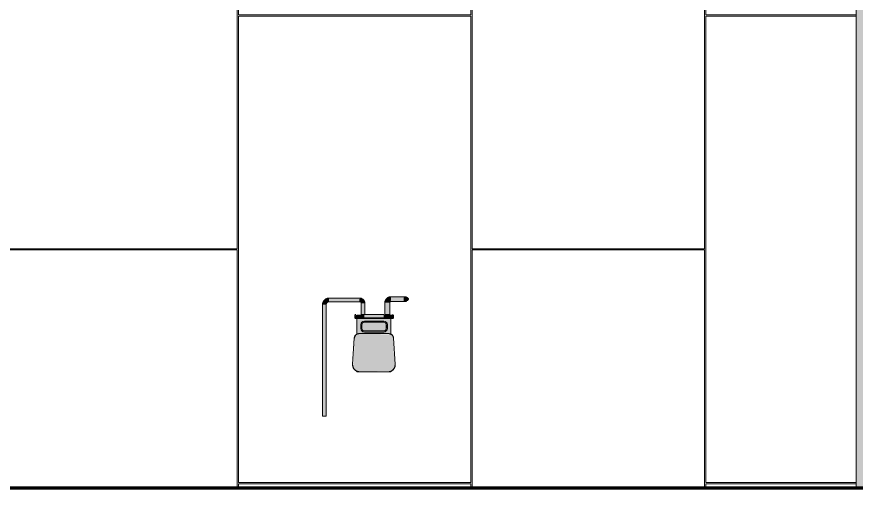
# Model space of a CAD drawing. Header units: inches. Extents: x 20426 to 36845, y -248 to 750.
# Drawn here: x 27096.6 to 27269.9, y 0 to 97.3 of the extents above; entities that cross this region are included whole.
import ezdxf

# ---------------------------------------------------------------- set-up
doc = ezdxf.new("R2010")
doc.units = ezdxf.units.IN
doc.header["$MEASUREMENT"] = 0
doc.linetypes.add('Grid Line 1_2_', pattern=[0.875, 0.5, -0.125, 0.125, -0.125])
doc.linetypes.add('Grid Line 1_2__2_', pattern=[0.875, 0.5, -0.125, 0.125, -0.125])
for name, color, linetype, lineweight in [('A-FLOR-LEVL', 51, 'Continuous', 9), ('A-GLAZ-CWMG', 51, 'Continuous', 9), ('A-WALL-PATT', 111, 'Continuous', 13), ('C-TOPO', 7, 'Continuous', 9), ('P-SANR-FIXT', 6, 'Continuous', 9)]:
    doc.layers.add(name, color=color, linetype=linetype, lineweight=lineweight)

# ---------------------------------------------------------------- blocks, each defined once
blk = doc.blocks.new('Locker Rooms and Restrooms_rvt-2-Elevation - South')
at = {"layer": 'A-FLOR-LEVL', "linetype": 'Grid Line 1_2__2_'}
blk.add_line((21811.46, 0), (26492.82, 0), dxfattribs=at)
blk = doc.blocks.new('Rectangular Mullion - Profile_Polycarbonate_Upper and left-V35-Elevation - South')
at = {"layer": 'A-GLAZ-CWMG'}
for points in [[(25336.74, 0), (25339.58, 0), (25339.58, 145.5), (25336.74, 145.5), (25336.74, 8.12)], [(25340.37, 0), (25340.37, 145.5), (25340.12, 145.5), (25340.12, 0)]]:
    blk.add_hatch(color=256, dxfattribs=at).paths.add_polyline_path(points, flags=0)
h = blk.add_hatch(color=256, dxfattribs=at)
h.paths.add_polyline_path([(25340.12, 0), (25340.12, 0.58), (25339.58, 0.58), (25339.58, 0)], flags=0)
h.paths.add_polyline_path([(25340.12, 0.95), (25340.12, 144.18), (25339.58, 144.18), (25339.58, 0.95)], flags=0)
for p, q in [((25336.74, 145.5), (25339.58, 145.5)), ((25336.74, 145.5), (25336.74, 0)), ((25339.58, 145.5), (25339.58, 0)), ((25340.12, 145.5), (25340.37, 145.5)), ((25340.12, 145.5), (25340.12, 0)), ((25340.37, 142.67), (25340.37, 1.46))]:
    blk.add_line(p, q, dxfattribs=at)
blk = doc.blocks.new('gas_meter-250_cfh_2214 - gas_meter-250_cfh_2214-V68-Elevation - South')
at = {"layer": 'P-SANR-FIXT'}
for points in [[(25227.16, 37.86), (25227.27, 37.86), (25227.28, 37.86), (25227.49, 38.31), (25227.82, 38.5), (25227.9, 38.53), (25227.9, 39.12), (25227.69, 39.17), (25227.22, 39.05), (25226.71, 38.54), (25226.59, 38.07), (25226.64, 37.86), (25227.09, 37.86)], [(25227.9, 38.48), (25234.15, 38.53), (25234.15, 39.23), (25227.9, 39.18), (25227.9, 38.49)], [(25235, 38.11), (25235.09, 38.11), (25235.24, 38.26), (25235.05, 38.74), (25234.72, 39.08), (25234.31, 39.19), (25234.15, 38.98), (25234.15, 38.53), (25234.15, 38.48), (25234.42, 38.37), (25234.54, 38.13), (25234.58, 38.11), (25234.9, 38.11)], [(25239.9, 35.86), (25240.4, 35.86), (25240.36, 38.25), (25239.4, 38.25), (25239.42, 35.86), (25239.77, 35.86)], [(25243.29, 38.5), (25243.24, 39.5), (25240.65, 39.48), (25240.65, 38.5), (25240.74, 38.5)], [(25226.9, 14.86), (25227.28, 14.86), (25227.23, 37.86), (25226.53, 37.86), (25226.58, 14.86), (25226.81, 14.86)], [(25234.9, 35.86), (25235.28, 35.86), (25235.23, 38.11), (25234.53, 38.11), (25234.58, 35.86), (25234.81, 35.86)], [(25233.25, 35.18), (25235.18, 35.18), (25235.18, 35.6), (25233.18, 35.6), (25233.18, 35.18)], [(25234.67, 35.6), (25235.18, 35.6), (25235.18, 35.8), (25233.36, 35.76), (25233.41, 35.7), (25233.25, 35.6), (25234.18, 35.6)], [(25234.11, 35), (25235.18, 35.03), (25235.18, 35.18), (25233.25, 35.18), (25233.38, 35.11), (25233.62, 35.11), (25233.67, 35.04), (25233.88, 35)], [(25239.18, 35.6), (25239.18, 35.83), (25235.18, 35.8), (25235.18, 35.6), (25236.42, 35.6)], [(25239.18, 35.18), (25239.18, 35.6), (25235.18, 35.6), (25235.18, 35.18), (25236.42, 35.18)], [(25236.42, 35), (25239.18, 35.03), (25239.18, 35.18), (25235.18, 35.18), (25235.18, 35)], [(25241.12, 35.6), (25240.94, 35.76), (25240.07, 35.83), (25239.18, 35.8), (25239.18, 35.6), (25240.92, 35.6)], [(25240.6, 35.18), (25241.18, 35.18), (25241.18, 35.6), (25239.18, 35.6), (25239.18, 35.18), (25240.39, 35.18)], [(25240.49, 35), (25240.74, 35.04), (25240.74, 35.08), (25240.92, 35.18), (25239.18, 35.18), (25239.18, 35.03), (25240.11, 35)], [(25234.65, 32.97), (25234.65, 33.72), (25234.42, 33.72), (25234.42, 32.97), (25234.52, 32.97)], [(25235.17, 32.45), (25239.17, 32.45), (25239.44, 32.53), (25239.67, 32.84), (25239.69, 32.97), (25239.67, 33.85), (25239.54, 34.09), (25239.17, 34.24), (25235.17, 34.24), (25234.91, 34.17), (25234.72, 33.98), (25234.65, 33.72), (25234.67, 32.84), (25234.8, 32.6), (25235.03, 32.47)], [(25235.17, 34.24), (25239.17, 34.24), (25239.17, 34.47), (25235.17, 34.47), (25235.17, 34.37)], [(25239.81, 32.97), (25239.92, 32.97), (25239.92, 33.72), (25239.69, 33.72), (25239.69, 32.97)], [(25234.24, 24.12), (25240.36, 24.16), (25240.74, 24.32), (25240.93, 24.44), (25241.15, 24.68), (25241.31, 24.96), (25241.4, 25.27), (25241.42, 25.59), (25241.04, 31.15), (25240.74, 31.56), (25240.42, 31.73), (25240.2, 31.76), (25234.08, 31.76), (25233.65, 31.65), (25233.47, 31.52), (25233.24, 31.15), (25233.2, 30.93), (25232.89, 25.21), (25232.97, 24.96), (25233.13, 24.68), (25233.35, 24.44), (25233.62, 24.27), (25233.92, 24.16)], [(25236.42, 31.76), (25240.2, 31.79), (25240.2, 31.88), (25234.08, 31.84), (25234.08, 31.76)], [(25236.42, 32.22), (25239.17, 32.22), (25239.17, 32.45), (25235.17, 32.45), (25235.17, 32.22)], [(25232.86, 25.59), (25233.17, 30.94), (25233.08, 30.94), (25232.78, 25.59), (25232.83, 25.59)], [(25241.42, 25.59), (25241.54, 25.6), (25241.17, 30.94), (25241.08, 30.93), (25241.29, 27.65)], [(25236.42, 24), (25240.04, 24.03), (25240.04, 24.12), (25234.24, 24.09), (25234.24, 24)]]:
    blk.add_hatch(color=256, dxfattribs=at).paths.add_polyline_path(points, flags=0)
h = blk.add_hatch(color=256, dxfattribs=at)
h.paths.add_polyline_path([(25240.48, 38.43), (25240.58, 38.52), (25240.5, 38.5), (25240.48, 38.44)], flags=0)
h.paths.add_polyline_path([(25240.36, 38.44), (25240.4, 38.25), (25240.48, 38.43), (25240.39, 38.43)], flags=0)
h.paths.add_polyline_path([(25239.65, 38.25), (25240.34, 38.25), (25240.36, 38.44), (25240.65, 38.69), (25240.65, 39.43), (25240.22, 39.38), (25240.14, 39.29), (25239.99, 39.29), (25239.91, 39.22), (25239.95, 39.15), (25239.55, 38.8), (25239.47, 38.49), (25239.47, 38.25), (25239.55, 38.25)], flags=0)
h = blk.add_hatch(color=256, dxfattribs=at)
h.paths.add_polyline_path([(25243.29, 38.5), (25243.86, 38.54), (25244.17, 38.64), (25244.37, 38.91), (25244.39, 39.13), (25244.12, 39.42), (25243.96, 39.42), (25243.91, 39.4), (25243.47, 39.44), (25243.29, 39.48), (25243.29, 38.52), (25243.32, 38.52)], flags=0)
h.paths.add_polyline_path([(25244.15, 38.57), (25244.29, 38.73), (25244.2, 38.63), (25244.16, 38.58)], flags=0)
h = blk.add_hatch(color=256, dxfattribs=at)
h.paths.add_polyline_path([(25240.49, 24), (25240.64, 24), (25240.59, 24.14), (25240.33, 24.09), (25240.04, 24.03), (25240.04, 24), (25240.43, 24)], flags=0)
h.paths.add_polyline_path([(25234.24, 24.09), (25234.24, 24.12), (25234.11, 24.11)], flags=0)
h.paths.add_polyline_path([(25234.11, 24), (25234.24, 24.03), (25234.24, 24.09), (25233.7, 24.14), (25233.64, 24.12), (25233.64, 24), (25234.08, 24)], flags=0)
h.paths.add_polyline_path([(25240.63, 31.65), (25240.54, 31.77), (25240.6, 31.73), (25240.62, 31.66)], flags=0)
h.paths.add_polyline_path([(25240.64, 31.61), (25240.64, 35), (25233.64, 35), (25233.7, 31.76), (25233.75, 31.71), (25233.75, 31.68), (25234.08, 31.82), (25234.08, 31.88), (25240.2, 31.84), (25240.25, 31.76), (25240.54, 31.67), (25240.63, 31.62)], flags=0)
h.paths.add_polyline_path([(25234.57, 32.72), (25234.57, 32.58), (25234.51, 32.6), (25234.45, 32.78), (25234.52, 32.74)], flags=0)
h.paths.add_polyline_path([(25234.67, 32.84), (25234.7, 32.64), (25234.65, 32.65), (25234.57, 32.72), (25234.65, 32.81)], flags=0)
h.paths.add_polyline_path([(25239.76, 33.97), (25239.76, 34.11), (25239.82, 34.1), (25239.85, 33.93), (25239.81, 33.95)], flags=0)
h.paths.add_polyline_path([(25239.41, 32.37), (25239.58, 32.43), (25239.54, 32.32), (25239.39, 32.32)], flags=0)
h.paths.add_polyline_path([(25239.43, 32.52), (25239.49, 32.45), (25239.39, 32.4), (25239.33, 32.48), (25239.41, 32.51)], flags=0)
h.paths.add_polyline_path([(25236.01, 32.22), (25235.17, 32.22), (25235.17, 32.45), (25234.92, 32.53), (25234.8, 32.61), (25234.63, 32.94), (25234.56, 32.85), (25234.52, 32.97), (25234.49, 32.85), (25234.42, 32.97), (25234.42, 33.72), (25234.66, 33.75), (25234.76, 34.02), (25235, 34.2), (25235.17, 34.24), (25235.05, 34.32), (25235.17, 34.37), (25235.05, 34.4), (25235.18, 34.47), (25239.17, 34.47), (25239.17, 34.24), (25239.3, 34.22), (25239.76, 33.97), (25239.67, 33.84), (25239.71, 33.75), (25239.77, 33.84), (25239.81, 33.72), (25239.86, 33.82), (25239.92, 33.72), (25239.92, 32.97), (25239.69, 32.97), (25239.62, 32.71), (25239.32, 32.49), (25239.17, 32.45), (25239.27, 32.36), (25239.17, 32.32), (25239.28, 32.29), (25239.17, 32.22), (25236.09, 32.22)], flags=0)
h.paths.add_polyline_path([(25234.79, 32.32), (25234.64, 32.45), (25234.67, 32.53), (25234.9, 32.33), (25234.8, 32.32)], flags=0)
h.paths.add_polyline_path([(25239.58, 32.43), (25239.81, 32.71), (25239.77, 32.53), (25239.67, 32.44)], flags=0)
h.paths.add_polyline_path([(25234.76, 34.26), (25234.79, 34.37), (25234.94, 34.37), (25234.91, 34.31), (25234.79, 34.27)], flags=0)
h.paths.add_polyline_path([(25234.53, 33.98), (25234.53, 34.11), (25234.71, 34.26), (25234.73, 34.23), (25234.56, 34.02)], flags=0)
h.paths.add_polyline_path([(25239.71, 34.13), (25239.46, 34.36), (25239.61, 34.32), (25239.7, 34.24)], flags=0)
h.paths.add_polyline_path([(25234.91, 34.17), (25234.85, 34.24), (25234.92, 34.32), (25235.01, 34.21), (25234.92, 34.18)], flags=0)
h = blk.add_hatch(color=256, dxfattribs=at)
h.paths.add_polyline_path([(25234.79, 32.32), (25234.9, 32.33), (25234.63, 32.53), (25234.65, 32.43)], flags=0)
h.paths.add_polyline_path([(25234.57, 32.72), (25234.69, 32.61), (25234.72, 32.71), (25234.67, 32.84)], flags=0)
h.paths.add_polyline_path([(25234.63, 32.56), (25234.57, 32.72), (25234.44, 32.78), (25234.52, 32.6)], flags=0)
h.paths.add_polyline_path([(25234.5, 32.84), (25234.52, 32.97), (25234.42, 32.97)], flags=0)
h.paths.add_polyline_path([(25234.56, 32.85), (25234.65, 32.97), (25234.52, 32.97)], flags=0)
h = blk.add_hatch(color=256, dxfattribs=at)
h.paths.add_polyline_path([(25234.53, 33.98), (25234.76, 34.26), (25234.63, 34.24), (25234.52, 34.1)], flags=0)
h.paths.add_polyline_path([(25234.91, 34.17), (25235.03, 34.22), (25234.92, 34.32), (25234.8, 34.19)], flags=0)
h.paths.add_polyline_path([(25235.17, 34.37), (25235.17, 34.47), (25235.03, 34.39)], flags=0)
h.paths.add_polyline_path([(25235.17, 34.24), (25235.17, 34.37), (25235.05, 34.32)], flags=0)
h.paths.add_polyline_path([(25234.76, 34.26), (25234.92, 34.32), (25234.97, 34.44), (25234.79, 34.37)], flags=0)
h = blk.add_hatch(color=256, dxfattribs=at)
h.paths.add_polyline_path([(25239.81, 33.72), (25239.92, 33.72), (25239.84, 33.85)], flags=0)
h.paths.add_polyline_path([(25239.69, 33.72), (25239.81, 33.72), (25239.77, 33.84)], flags=0)
h.paths.add_polyline_path([(25239.67, 33.85), (25239.76, 33.97), (25239.64, 34.08), (25239.62, 33.98)], flags=0)
h.paths.add_polyline_path([(25239.71, 34.13), (25239.67, 34.27), (25239.46, 34.36), (25239.48, 34.31), (25239.69, 34.14)], flags=0)
h.paths.add_polyline_path([(25239.89, 33.91), (25239.82, 34.1), (25239.71, 34.13), (25239.76, 33.97)], flags=0)
h = blk.add_hatch(color=256, dxfattribs=at)
h.paths.add_polyline_path([(25233.33, 31.35), (25233.2, 31.22), (25233.26, 31.33), (25233.31, 31.34)], flags=0)
h.paths.add_polyline_path([(25233.47, 31.52), (25233.34, 31.42), (25233.41, 31.5)], flags=0)
h.paths.add_polyline_path([(25233.2, 30.93), (25233.32, 31.28), (25233.52, 31.7), (25233.33, 31.53), (25233.18, 31.3), (25233.08, 30.96), (25233.14, 30.94), (25233.18, 30.94)], flags=0)
h = blk.add_hatch(color=256, dxfattribs=at)
h.paths.add_polyline_path([(25233.47, 31.52), (25233.87, 31.79), (25233.65, 31.73), (25233.52, 31.63)], flags=0)
h.paths.add_polyline_path([(25233.33, 31.35), (25233.47, 31.52), (25233.35, 31.47)], flags=0)
h.paths.add_polyline_path([(25233.18, 31.14), (25233.33, 31.35), (25233.22, 31.32)], flags=0)
h = blk.add_hatch(color=256, dxfattribs=at)
h.paths.add_polyline_path([(25239.17, 32.22), (25239.3, 32.3), (25239.17, 32.32)], flags=0)
h.paths.add_polyline_path([(25239.58, 32.43), (25239.71, 32.45), (25239.82, 32.6), (25239.81, 32.71), (25239.59, 32.45)], flags=0)
h.paths.add_polyline_path([(25239.41, 32.37), (25239.53, 32.5), (25239.43, 32.52), (25239.3, 32.47)], flags=0)
h.paths.add_polyline_path([(25239.36, 32.25), (25239.54, 32.32), (25239.58, 32.43), (25239.41, 32.37)], flags=0)
h.paths.add_polyline_path([(25239.17, 32.32), (25239.29, 32.37), (25239.17, 32.45)], flags=0)
h = blk.add_hatch(color=256, dxfattribs=at)
h.paths.add_polyline_path([(25240.81, 31.52), (25240.74, 31.64), (25240.63, 31.65), (25240.74, 31.57)], flags=0)
h.paths.add_polyline_path([(25241.1, 31.14), (25241.03, 31.35), (25240.92, 31.48), (25240.81, 31.52), (25240.95, 31.35)], flags=0)
h.paths.add_polyline_path([(25240.63, 31.65), (25240.59, 31.76), (25240.41, 31.79)], flags=0)
h = blk.add_hatch(color=256, dxfattribs=at)
h.paths.add_polyline_path([(25241.08, 30.93), (25241.2, 30.96), (25241.05, 31.4), (25240.95, 31.53), (25240.71, 31.73), (25240.64, 31.73), (25240.7, 31.65), (25240.78, 31.59), (25241.03, 31.17), (25241.04, 31.14), (25241.08, 30.94)], flags=0)
h.paths.add_polyline_path([(25241.1, 31.14), (25240.92, 31.48), (25241.08, 31.22), (25241.09, 31.18)], flags=0)
h = blk.add_hatch(color=256, dxfattribs=at)
h.paths.add_polyline_path([(25233.17, 24.5), (25233.41, 24.35), (25233.25, 24.5), (25233.16, 24.6), (25233.03, 24.74), (25233.05, 24.68), (25233.14, 24.55)], flags=0)
h.paths.add_polyline_path([(25233.64, 24.13), (25233.62, 24.17), (25233.32, 24.35), (25232.94, 24.77), (25232.81, 25.3), (25232.78, 25.59), (25232.74, 25.59), (25232.82, 25.05), (25232.97, 24.72), (25233.19, 24.44), (25233.43, 24.25), (25233.63, 24.14)], flags=0)
h = blk.add_hatch(color=256, dxfattribs=at)
h.paths.add_polyline_path([(25233.17, 24.5), (25232.99, 24.77), (25233.13, 24.68), (25232.97, 24.96), (25232.81, 25.3), (25232.93, 24.81), (25233.02, 24.68), (25233.13, 24.55)], flags=0)
h.paths.add_polyline_path([(25234.24, 24.09), (25233.62, 24.27), (25233.35, 24.44), (25233.35, 24.37), (25233.7, 24.14), (25233.95, 24.09)], flags=0)
h = blk.add_hatch(color=256, dxfattribs=at)
h.paths.add_polyline_path([(25241.11, 24.5), (25241.33, 24.76), (25241.47, 25.3), (25241.45, 25.59), (25241.31, 24.96), (25241.15, 24.68), (25241.23, 24.68), (25241.15, 24.56)], flags=0)
h.paths.add_polyline_path([(25240.04, 24.09), (25240.58, 24.14), (25240.93, 24.33), (25240.85, 24.31), (25240.93, 24.44), (25240.66, 24.27), (25240.36, 24.16)], flags=0)
h.paths.add_polyline_path([(25240.93, 24.44), (25241.08, 24.53), (25241.15, 24.68)], flags=0)
h = blk.add_hatch(color=256, dxfattribs=at)
h.paths.add_polyline_path([(25241.45, 25.59), (25241.42, 25.59), (25241.45, 25.59)], flags=0)
h.paths.add_polyline_path([(25240.64, 24.13), (25240.89, 24.27), (25241.15, 24.51), (25241.34, 24.77), (25241.47, 25.06), (25241.52, 25.25), (25241.48, 25.59), (25241.45, 25.59), (25241.42, 25.01), (25241.25, 24.66), (25240.85, 24.25), (25240.64, 24.14)], flags=0)
h.paths.add_polyline_path([(25240.85, 24.31), (25241.18, 24.61), (25241.25, 24.74), (25241.11, 24.59), (25241, 24.48), (25240.87, 24.34), (25240.86, 24.32)], flags=0)
for p, q in [((25234.15, 39.23), (25227.9, 39.23)), ((25227.9, 38.48), (25234.15, 38.48)), ((25239.4, 38.25), (25239.4, 35.86)), ((25240.4, 35.86), (25240.4, 38.25)), ((25243.29, 39.5), (25240.65, 39.5)), ((25240.65, 38.5), (25243.29, 38.5)), ((25226.53, 37.86), (25226.53, 14.86)), ((25227.28, 14.86), (25227.28, 37.86)), ((25234.53, 38.11), (25234.53, 35.86)), ((25235.28, 35.86), (25235.28, 38.11)), ((25233.18, 35.6), (25233.18, 35.18)), ((25233.18, 35.18), (25235.18, 35.18)), ((25233.34, 35), (25233.59, 35)), ((25235.18, 35), (25233.34, 35)), ((25233.64, 35), (25233.64, 31.72)), ((25233.64, 35), (25233.86, 35)), ((25235.28, 35.86), (25234.53, 35.86)), ((25234.7, 35), (25235.17, 35)), ((25239.18, 35.83), (25235.18, 35.83)), ((25235.18, 35.18), (25239.18, 35.18)), ((25239.18, 35), (25235.18, 35)), ((25239.18, 35.18), (25241.18, 35.18)), ((25241.03, 35), (25239.18, 35)), ((25239.2, 35), (25239.62, 35)), ((25240.4, 35.86), (25239.4, 35.86)), ((25240.64, 31.61), (25240.64, 35)), ((25240.78, 35), (25241.03, 35)), ((25241.18, 35.18), (25241.18, 35.6)), ((25234.42, 32.97), (25234.42, 33.72)), ((25234.65, 33.72), (25234.65, 32.97)), ((25235.17, 34.47), (25239.17, 34.47)), ((25239.17, 34.24), (25235.17, 34.24)), ((25239.69, 32.97), (25239.69, 33.72)), ((25239.92, 33.72), (25239.92, 32.97)), ((25240.2, 31.88), (25234.08, 31.88)), ((25235.17, 32.45), (25239.17, 32.45)), ((25239.17, 32.22), (25235.17, 32.22)), ((25233.08, 30.94), (25232.74, 25.6)), ((25241.54, 25.6), (25241.2, 30.94)), ((25233.64, 24.17), (25233.64, 24)), ((25234.22, 24), (25233.64, 24)), ((25234.24, 24), (25240.04, 24)), ((25240.64, 24), (25240.05, 24)), ((25240.64, 24), (25240.64, 24.17)), ((25227.28, 14.86), (25226.53, 14.86))]:
    blk.add_line(p, q, dxfattribs=at)
at = {"layer": 'P-SANR-FIXT', "flags": 128}
for points in [[(25227.9, 39.23), (25227.85, 39.23), (25227.79, 39.23), (25227.74, 39.22), (25227.69, 39.21), (25227.63, 39.2), (25227.58, 39.19), (25227.52, 39.18), (25227.47, 39.16), (25227.42, 39.14), (25227.37, 39.12), (25227.32, 39.1), (25227.27, 39.07), (25227.22, 39.05), (25227.17, 39.02), (25227.13, 38.99), (25227.08, 38.96), (25227.04, 38.92), (25227, 38.89), (25226.96, 38.85), (25226.92, 38.81), (25226.88, 38.77), (25226.84, 38.73), (25226.81, 38.69), (25226.78, 38.64), (25226.75, 38.6), (25226.72, 38.55), (25226.69, 38.5), (25226.67, 38.45), (25226.64, 38.4), (25226.62, 38.35), (25226.6, 38.3), (25226.59, 38.25), (25226.57, 38.2), (25226.56, 38.14), (25226.55, 38.09), (25226.54, 38.03), (25226.53, 37.98), (25226.53, 37.93), (25226.53, 37.87), (25226.53, 37.86)], [(25227.28, 37.86), (25227.28, 37.88), (25227.28, 37.91), (25227.28, 37.93), (25227.29, 37.95), (25227.29, 37.98), (25227.3, 38), (25227.3, 38.03), (25227.31, 38.05), (25227.32, 38.08), (25227.33, 38.1), (25227.34, 38.12), (25227.35, 38.14), (25227.36, 38.17), (25227.37, 38.19), (25227.39, 38.21), (25227.4, 38.23), (25227.42, 38.25), (25227.43, 38.27), (25227.45, 38.29), (25227.47, 38.3), (25227.49, 38.32), (25227.51, 38.34), (25227.53, 38.35), (25227.55, 38.37), (25227.57, 38.38), (25227.59, 38.39), (25227.61, 38.41), (25227.63, 38.42), (25227.65, 38.43), (25227.68, 38.44), (25227.7, 38.45), (25227.73, 38.45), (25227.75, 38.46), (25227.77, 38.47), (25227.8, 38.47), (25227.82, 38.47), (25227.85, 38.48), (25227.87, 38.48), (25227.9, 38.48), (25227.9, 38.48)], [(25235.28, 38.11), (25235.28, 38.15), (25235.28, 38.2), (25235.27, 38.24), (25235.26, 38.28), (25235.26, 38.33), (25235.25, 38.37), (25235.24, 38.42), (25235.22, 38.46), (25235.21, 38.5), (25235.19, 38.54), (25235.17, 38.58), (25235.15, 38.62), (25235.13, 38.66), (25235.11, 38.7), (25235.08, 38.74), (25235.06, 38.78), (25235.03, 38.81), (25235, 38.85), (25234.97, 38.88), (25234.94, 38.91), (25234.91, 38.94), (25234.87, 38.97), (25234.84, 39), (25234.8, 39.03), (25234.76, 39.05), (25234.72, 39.08), (25234.68, 39.1), (25234.64, 39.12), (25234.6, 39.14), (25234.56, 39.15), (25234.52, 39.17), (25234.48, 39.18), (25234.43, 39.2), (25234.39, 39.21), (25234.35, 39.21), (25234.3, 39.22), (25234.26, 39.23), (25234.21, 39.23), (25234.17, 39.23), (25234.15, 39.23)], [(25234.15, 38.48), (25234.17, 38.48), (25234.18, 38.48), (25234.2, 38.48), (25234.21, 38.48), (25234.23, 38.47), (25234.24, 38.47), (25234.26, 38.47), (25234.27, 38.46), (25234.29, 38.46), (25234.3, 38.45), (25234.31, 38.44), (25234.33, 38.44), (25234.34, 38.43), (25234.35, 38.42), (25234.37, 38.41), (25234.38, 38.41), (25234.39, 38.4), (25234.4, 38.39), (25234.41, 38.38), (25234.42, 38.37), (25234.43, 38.36), (25234.44, 38.34), (25234.45, 38.33), (25234.46, 38.32), (25234.47, 38.31), (25234.48, 38.3), (25234.49, 38.28), (25234.49, 38.27), (25234.5, 38.26), (25234.5, 38.24), (25234.51, 38.23), (25234.51, 38.21), (25234.52, 38.2), (25234.52, 38.18), (25234.52, 38.17), (25234.53, 38.15), (25234.53, 38.14), (25234.53, 38.12), (25234.53, 38.11), (25234.53, 38.11)], [(25240.65, 39.5), (25240.6, 39.5), (25240.55, 39.5), (25240.5, 39.49), (25240.46, 39.48), (25240.41, 39.48), (25240.36, 39.46), (25240.31, 39.45), (25240.26, 39.44), (25240.21, 39.42), (25240.17, 39.4), (25240.12, 39.38), (25240.08, 39.36), (25240.03, 39.33), (25239.99, 39.31), (25239.95, 39.28), (25239.91, 39.25), (25239.87, 39.22), (25239.83, 39.19), (25239.79, 39.16), (25239.76, 39.12), (25239.72, 39.08), (25239.69, 39.05), (25239.66, 39.01), (25239.63, 38.97), (25239.6, 38.93), (25239.58, 38.88), (25239.55, 38.84), (25239.53, 38.79), (25239.51, 38.75), (25239.49, 38.7), (25239.47, 38.66), (25239.46, 38.61), (25239.44, 38.56), (25239.43, 38.51), (25239.42, 38.46), (25239.41, 38.41), (25239.41, 38.36), (25239.41, 38.31), (25239.4, 38.26), (25239.4, 38.25)], [(25240.4, 38.25), (25240.4, 38.26), (25240.41, 38.27), (25240.41, 38.28), (25240.41, 38.29), (25240.41, 38.3), (25240.41, 38.31), (25240.41, 38.32), (25240.42, 38.33), (25240.42, 38.34), (25240.42, 38.35), (25240.43, 38.36), (25240.43, 38.37), (25240.44, 38.37), (25240.44, 38.38), (25240.45, 38.39), (25240.45, 38.4), (25240.46, 38.41), (25240.47, 38.41), (25240.47, 38.42), (25240.48, 38.43), (25240.49, 38.44), (25240.49, 38.44), (25240.5, 38.45), (25240.51, 38.45), (25240.52, 38.46), (25240.53, 38.47), (25240.54, 38.47), (25240.55, 38.48), (25240.55, 38.48), (25240.56, 38.48), (25240.57, 38.49), (25240.58, 38.49), (25240.59, 38.49), (25240.6, 38.49), (25240.61, 38.5), (25240.62, 38.5), (25240.63, 38.5), (25240.64, 38.5), (25240.65, 38.5), (25240.65, 38.5)], [(25243.9, 39.5), (25243.9, 39.5), (25243.9, 39.5), (25243.9, 39.5), (25243.9, 39.5), (25243.89, 39.5), (25243.89, 39.5), (25243.88, 39.5), (25243.87, 39.5), (25243.87, 39.5), (25243.86, 39.5), (25243.85, 39.5), (25243.84, 39.5), (25243.82, 39.5), (25243.81, 39.5), (25243.8, 39.5), (25243.78, 39.5), (25243.77, 39.5), (25243.75, 39.5), (25243.74, 39.5), (25243.72, 39.5), (25243.7, 39.5), (25243.68, 39.5), (25243.66, 39.5), (25243.64, 39.5), (25243.62, 39.5), (25243.6, 39.5), (25243.58, 39.5), (25243.56, 39.5), (25243.54, 39.5), (25243.51, 39.5), (25243.49, 39.5), (25243.47, 39.5), (25243.44, 39.5), (25243.42, 39.5), (25243.4, 39.5), (25243.37, 39.5), (25243.35, 39.5), (25243.32, 39.5), (25243.3, 39.5), (25243.29, 39.5)], [(25243.29, 38.5), (25243.32, 38.5), (25243.34, 38.5), (25243.37, 38.5), (25243.39, 38.5), (25243.41, 38.5), (25243.44, 38.5), (25243.46, 38.5), (25243.49, 38.5), (25243.51, 38.5), (25243.53, 38.5), (25243.55, 38.5), (25243.58, 38.5), (25243.6, 38.5), (25243.62, 38.5), (25243.64, 38.5), (25243.66, 38.5), (25243.68, 38.5), (25243.7, 38.5), (25243.71, 38.5), (25243.73, 38.5), (25243.75, 38.5), (25243.76, 38.5), (25243.78, 38.5), (25243.79, 38.5), (25243.81, 38.5), (25243.82, 38.5), (25243.83, 38.5), (25243.84, 38.5), (25243.85, 38.5), (25243.86, 38.5), (25243.87, 38.5), (25243.88, 38.5), (25243.89, 38.5), (25243.89, 38.5), (25243.9, 38.5), (25243.9, 38.5), (25243.9, 38.5), (25243.9, 38.5), (25243.9, 38.5)], [(25233.18, 35.6), (25233.19, 35.61), (25233.19, 35.62), (25233.19, 35.63), (25233.19, 35.64), (25233.19, 35.64), (25233.19, 35.65), (25233.19, 35.66), (25233.2, 35.67), (25233.2, 35.68), (25233.2, 35.69), (25233.21, 35.7), (25233.21, 35.71), (25233.22, 35.71), (25233.22, 35.72), (25233.23, 35.73), (25233.23, 35.74), (25233.24, 35.74), (25233.24, 35.75), (25233.25, 35.76), (25233.26, 35.77), (25233.26, 35.77), (25233.27, 35.78), (25233.28, 35.78), (25233.28, 35.79), (25233.29, 35.79), (25233.3, 35.8), (25233.31, 35.8), (25233.32, 35.81), (25233.32, 35.81), (25233.33, 35.82), (25233.34, 35.82), (25233.35, 35.82), (25233.36, 35.82), (25233.37, 35.83), (25233.38, 35.83), (25233.39, 35.83), (25233.4, 35.83), (25233.41, 35.83), (25233.42, 35.83), (25233.42, 35.83)], [(25233.34, 35), (25233.34, 35), (25233.33, 35.01), (25233.32, 35.01), (25233.31, 35.02), (25233.3, 35.02), (25233.29, 35.02), (25233.28, 35.03), (25233.28, 35.04), (25233.27, 35.04), (25233.26, 35.05), (25233.25, 35.05), (25233.25, 35.06), (25233.24, 35.07), (25233.24, 35.08), (25233.23, 35.08), (25233.22, 35.09), (25233.22, 35.1), (25233.21, 35.11), (25233.21, 35.12), (25233.2, 35.12), (25233.2, 35.13), (25233.2, 35.14), (25233.19, 35.15), (25233.19, 35.16), (25233.19, 35.17), (25233.19, 35.18)], [(25240.95, 35.83), (25240.96, 35.83), (25240.97, 35.83), (25240.98, 35.83), (25240.99, 35.83), (25241, 35.83), (25241.01, 35.82), (25241.02, 35.82), (25241.03, 35.82), (25241.03, 35.82), (25241.04, 35.81), (25241.05, 35.81), (25241.06, 35.81), (25241.07, 35.8), (25241.08, 35.8), (25241.08, 35.79), (25241.09, 35.79), (25241.1, 35.78), (25241.11, 35.77), (25241.11, 35.77), (25241.12, 35.76), (25241.13, 35.75), (25241.13, 35.75), (25241.14, 35.74), (25241.14, 35.73), (25241.15, 35.72), (25241.15, 35.72), (25241.16, 35.71), (25241.16, 35.7), (25241.17, 35.69), (25241.17, 35.68), (25241.17, 35.67), (25241.18, 35.67), (25241.18, 35.66), (25241.18, 35.65), (25241.18, 35.64), (25241.18, 35.63), (25241.18, 35.62), (25241.18, 35.61), (25241.18, 35.6)], [(25241.18, 35.18), (25241.18, 35.17), (25241.18, 35.16), (25241.18, 35.15), (25241.17, 35.14), (25241.17, 35.13), (25241.17, 35.13), (25241.16, 35.12), (25241.16, 35.11), (25241.15, 35.1), (25241.15, 35.09), (25241.14, 35.08), (25241.14, 35.08), (25241.13, 35.07), (25241.12, 35.06), (25241.12, 35.06), (25241.11, 35.05), (25241.1, 35.04), (25241.09, 35.04), (25241.09, 35.03), (25241.08, 35.03), (25241.07, 35.02), (25241.06, 35.02), (25241.05, 35.01), (25241.04, 35.01), (25241.04, 35), (25241.03, 35), (25241.03, 35)], [(25234.08, 31.88), (25234.04, 31.88), (25234, 31.88), (25233.96, 31.87), (25233.92, 31.87), (25233.88, 31.86), (25233.84, 31.85), (25233.8, 31.84), (25233.76, 31.83), (25233.73, 31.81), (25233.69, 31.8), (25233.65, 31.78), (25233.62, 31.77), (25233.58, 31.75), (25233.55, 31.73), (25233.51, 31.7), (25233.48, 31.68), (25233.45, 31.66), (25233.42, 31.63), (25233.39, 31.6), (25233.36, 31.58), (25233.33, 31.55), (25233.31, 31.52), (25233.28, 31.48), (25233.26, 31.45), (25233.24, 31.42), (25233.22, 31.38), (25233.2, 31.35), (25233.18, 31.31), (25233.16, 31.28), (25233.15, 31.24), (25233.13, 31.2), (25233.12, 31.17), (25233.11, 31.13), (25233.1, 31.09), (25233.09, 31.05), (25233.09, 31.01), (25233.08, 30.97), (25233.08, 30.94)], [(25241.2, 30.94), (25241.2, 30.98), (25241.19, 31.02), (25241.18, 31.06), (25241.18, 31.1), (25241.17, 31.14), (25241.16, 31.18), (25241.14, 31.22), (25241.13, 31.25), (25241.11, 31.29), (25241.1, 31.33), (25241.08, 31.36), (25241.06, 31.4), (25241.04, 31.43), (25241.01, 31.46), (25240.99, 31.49), (25240.96, 31.53), (25240.94, 31.56), (25240.91, 31.58), (25240.88, 31.61), (25240.85, 31.64), (25240.82, 31.66), (25240.79, 31.69), (25240.76, 31.71), (25240.72, 31.73), (25240.69, 31.75), (25240.65, 31.77), (25240.62, 31.79), (25240.58, 31.8), (25240.54, 31.82), (25240.5, 31.83), (25240.47, 31.84), (25240.43, 31.85), (25240.39, 31.86), (25240.35, 31.87), (25240.31, 31.87), (25240.27, 31.88), (25240.23, 31.88), (25240.2, 31.88)], [(25232.74, 25.6), (25232.74, 25.54), (25232.74, 25.48), (25232.74, 25.42), (25232.75, 25.36), (25232.75, 25.3), (25232.76, 25.24), (25232.77, 25.18), (25232.79, 25.12), (25232.8, 25.06), (25232.82, 25), (25232.84, 24.95), (25232.87, 24.89), (25232.89, 24.84), (25232.92, 24.79), (25232.95, 24.73), (25232.98, 24.68), (25233.01, 24.63), (25233.05, 24.58), (25233.09, 24.54), (25233.13, 24.49), (25233.17, 24.45), (25233.21, 24.41), (25233.26, 24.37), (25233.3, 24.33), (25233.35, 24.29), (25233.4, 24.26), (25233.45, 24.22), (25233.5, 24.19), (25233.55, 24.17), (25233.61, 24.14), (25233.66, 24.12), (25233.72, 24.09), (25233.77, 24.07), (25233.83, 24.06), (25233.89, 24.04), (25233.95, 24.03), (25234.01, 24.02), (25234.07, 24.01), (25234.13, 24), (25234.19, 24), (25234.24, 24)], [(25240.04, 24), (25240.1, 24), (25240.16, 24), (25240.22, 24.01), (25240.28, 24.02), (25240.34, 24.03), (25240.4, 24.04), (25240.46, 24.06), (25240.51, 24.08), (25240.57, 24.1), (25240.63, 24.12), (25240.68, 24.14), (25240.73, 24.17), (25240.79, 24.2), (25240.84, 24.23), (25240.89, 24.26), (25240.94, 24.3), (25240.99, 24.33), (25241.03, 24.37), (25241.08, 24.41), (25241.12, 24.45), (25241.16, 24.5), (25241.2, 24.54), (25241.24, 24.59), (25241.27, 24.64), (25241.3, 24.69), (25241.34, 24.74), (25241.36, 24.79), (25241.39, 24.85), (25241.42, 24.9), (25241.44, 24.96), (25241.46, 25.01), (25241.48, 25.07), (25241.5, 25.13), (25241.51, 25.19), (25241.52, 25.25), (25241.53, 25.3), (25241.54, 25.36), (25241.54, 25.42), (25241.54, 25.48), (25241.54, 25.54), (25241.54, 25.6)]]:
    blk.add_lwpolyline(points, dxfattribs=at)
at = {"layer": 'P-SANR-FIXT'}
for centre, radius, start, end in [((25235.17, 33.72), 0.75, 90, 180), ((25235.17, 32.97), 0.75, 180, 270), ((25235.17, 33.72), 0.52, 90, 180), ((25235.17, 32.97), 0.52, 180, 270), ((25239.17, 33.72), 0.75, 0, 90), ((25239.17, 33.72), 0.52, 360, 90), ((25239.17, 32.97), 0.52, 270, 0), ((25239.17, 32.97), 0.75, 270, 360), ((25234.08, 30.88), 1, 90, 176.3686), ((25234.08, 30.88), 1, 118.7895, 176.3686), ((25240.2, 30.88), 1, 3.6314, 90), ((25240.2, 30.88), 1, 3.6314, 61.2105), ((25234.24, 25.5), 1.5, 176.3686, 189.7445), ((25234.24, 25.5), 1.5, 176.3686, 270), ((25234.24, 25.5), 1.5, 191.2775, 246.3855), ((25240.04, 25.5), 1.5, 270, 3.6314), ((25240.04, 25.5), 1.5, 297.9037, 3.6314), ((25240.04, 25.5), 1.5, 293.6145, 296.7518)]:
    blk.add_arc(centre, radius, start, end, dxfattribs=at)

msp = doc.modelspace()

# ---------------------------------------------------------------- hatches: boundary and pattern name
at = {"layer": 'A-WALL-PATT', "lineweight": 9}
h = msp.add_hatch(dxfattribs=at)
h.set_pattern_fill('FP_10', color=256, style=0, pattern_type=2)
h.set_pattern_definition([(0, (27045.69, 1), (-193, 193), [48, -145]), (90, (27045.69, 1), (-193, 1e-14), [96.25, -96.75]), (180, (27093.69, 97.25), (-193, 193), [48, -145]), (90, (27093.69, 1), (-193, 1e-14), [96.25, -96.75]), (180, (27093.69, 97.5), (-193, 193), [48, -145]), (90, (27093.69, 97.5), (-193, 1e-14), [96.25, -96.75]), (0, (27045.69, 193.75), (-193, 193), [48, -145]), (90, (27045.69, 97.5), (-193, 1e-14), [96.25, -96.75]), (0, (27093.94, 49), (-193, 193), [48, -145]), (90, (27093.94, 0.75), (-193, 1e-14), [48.25, -144.75]), (90, (27141.94, 0.75), (-193, 1e-14), [48.25, -144.75]), (0, (27093.94, 145.5), (-193, 193), [48, -145]), (90, (27093.94, 49.25), (-193, 1e-14), [96.25, -96.75]), (180, (27141.94, 49.25), (-193, 193), [48, -145]), (90, (27141.94, 49.25), (-193, 1e-14), [96.25, -96.75]), (90, (27093.94, 145.75), (-193, 1e-14), [48, -145]), (180, (27141.94, 145.75), (-193, 193), [48, -145]), (90, (27141.94, 145.75), (-193, 1e-14), [48, -145]), (0, (27142.19, 1), (-193, 193), [48, -145]), (90, (27142.19, 1), (-193, 1e-14), [96.25, -96.75]), (180, (27190.19, 97.25), (-193, 193), [48, -145]), (90, (27190.19, 1), (-193, 1e-14), [96.25, -96.75]), (180, (27190.19, 97.5), (-193, 193), [48, -145]), (90, (27190.19, 97.5), (-193, 1e-14), [96.25, -96.75]), (180, (27190.19, 193.75), (-193, 193), [48, -145]), (90, (27142.19, 97.5), (-193, 1e-14), [96.25, -96.75]), (0, (27190.44, 49), (-193, 193), [48, -145]), (90, (27190.44, 0.75), (-193, 1e-14), [48.25, -144.75]), (90, (27238.44, 0.75), (-193, 1e-14), [48.25, -144.75]), (0, (27190.44, 145.5), (-193, 193), [48, -145]), (90, (27190.44, 49.25), (-193, 1e-14), [96.25, -96.75]), (180, (27238.44, 49.25), (-193, 193), [48, -145]), (90, (27238.44, 49.25), (-193, 1e-14), [96.25, -96.75]), (90, (27190.44, 145.75), (-193, 1e-14), [48, -145]), (180, (27238.44, 145.75), (-193, 193), [48, -145]), (90, (27238.44, 145.75), (-193, 1e-14), [48, -145])])
h.paths.add_polyline_path([(27045.6853, 0), (27269.91463, 0), (27269.91463, 144), (27241.3103, 144), (27241.3103, 143.85681), (27235.8103, 143.85681), (27235.8103, 144), (27193.0603, 144), (27193.0603, 143.85681), (27187.5603, 143.85681), (27187.5603, 144), (27144.8103, 144), (27144.8103, 143.85681), (27139.3103, 143.85681), (27139.3103, 144), (27096.5603, 144), (27096.5603, 143.85681), (27091.0603, 143.85681), (27091.0603, 144), (27048.3103, 144), (27048.3103, 143.85681), (27045.6853, 143.85681), (27045.6853, 37.41313)], flags=0)
h.paths.add_polyline_path([(27167.69936, 38.10525), (27167.7496, 38.10525), (27167.71213, 38.13159)], flags=0)
h.paths.add_polyline_path([(27160.33952, 14.85525), (27159.69936, 14.85525), (27159.75622, 37.85525), (27159.80919, 37.85525), (27159.75622, 38.06746), (27159.8892, 38.54838), (27160.43854, 39.05989), (27160.86215, 39.17339), (27161.07436, 39.18001), (27161.07436, 39.23025), (27167.32436, 39.18001), (27167.32436, 39.04275), (27167.51615, 39.17886), (27167.93118, 39.03521), (27168.31944, 38.59009), (27168.36407, 38.21755), (27168.33952, 38.10525), (27168.44936, 38.10525), (27168.39912, 35.85525), (27167.69936, 35.85525), (27167.64444, 38.23783), (27167.58952, 38.37042), (27167.32436, 38.48025), (27161.07436, 38.48025), (27160.63241, 38.29719), (27160.44936, 37.85525), (27160.39912, 14.85525)], flags=0)
h.paths.add_polyline_path([(27171.36338, 24), (27166.8103, 24.04069), (27166.78627, 24.14121), (27166.57426, 24.2656), (27166.29724, 24.50709), (27166.08065, 24.82084), (27165.98081, 25.07437), (27165.93015, 25.24612), (27165.92725, 25.84283), (27166.29793, 31.18791), (27166.55221, 31.59277), (27166.72496, 31.72414), (27166.8103, 31.84707), (27166.84123, 35), (27166.84123, 35.04177), (27166.78711, 35.11015), (27166.55286, 35.11015), (27166.35507, 35.18081), (27166.35507, 35.59874), (27166.42322, 35.59874), (27166.5815, 35.69661), (27166.5815, 35.7773), (27166.94085, 35.83132), (27174.045, 35.77357), (27174.16253, 35.7081), (27174.28692, 35.59874), (27174.35507, 35.59874), (27174.35507, 35.18081), (27174.08712, 35.18081), (27173.8103, 34.94922), (27173.85335, 31.75486), (27174.18907, 31.44699), (27174.27093, 31.29775), (27174.36574, 30.96271), (27174.37258, 30.89703), (27174.67596, 25.19701), (27174.48342, 24.72216), (27174.24632, 24.425), (27173.97399, 24.21781), (27173.8103, 24.04069), (27173.75623, 24), (27171.67974, 24)], flags=0)
h.paths.add_polyline_path([(27176.46338, 39.5), (27176.46338, 39.48296), (27176.50882, 39.48382)], flags=0)
h.paths.add_polyline_path([(27173.54813, 35.85525), (27172.57436, 35.85525), (27172.59139, 38.25), (27172.64134, 38.25), (27172.69007, 38.68187), (27172.81745, 38.95062), (27172.9625, 39.01875), (27173.11589, 39.15043), (27173.11682, 39.25), (27173.19936, 39.33253), (27173.35165, 39.33932), (27173.39249, 39.38428), (27173.58562, 39.43603), (27173.82436, 39.48296), (27173.82436, 39.5), (27176.96489, 39.44811), (27177.08064, 39.40372), (27177.07227, 39.45135), (27177.1614, 39.45403), (27177.3619, 39.35355), (27177.55587, 39.11372), (27177.50759, 38.87059), (27177.27683, 38.61575), (27176.80975, 38.5), (27173.82436, 38.53247), (27173.82436, 38.56699), (27173.52857, 38.43665), (27173.55732, 38.25), (27173.57436, 38.25), (27173.55732, 35.85525)], flags=0)
h.paths.add_polyline_path([(27173.57436, 38.25), (27173.57436, 38.43285), (27173.64758, 38.42678)], flags=0)
h.paths.add_polyline_path([(27173.64758, 38.42678), (27173.68034, 38.53247), (27173.82436, 38.5), (27173.67142, 38.43665)], flags=0)
h.paths.add_polyline_path([(27161.07436, 38.48025), (27161.07436, 38.49303), (27161.02791, 38.49303)], flags=0)

# ---------------------------------------------------------------- linework, layer by layer
at = {"layer": 'A-FLOR-LEVL', "linetype": 'Grid Line 1_2_'}
msp.add_line((23912.34092, 0), (28364.18927, 0), dxfattribs=at)
at = {"layer": 'C-TOPO'}
msp.add_line((25175.82535, 0), (28297.05822, 0), dxfattribs=at)
at = {"layer": 'C-TOPO', "lineweight": 70}
msp.add_line((28297.05822, 0), (25175.8255, 0), dxfattribs=at)

# ---------------------------------------------------------------- block references
at = {"layer": 'A-GLAZ-CWMG'}
msp.add_blockref('Rectangular Mullion - Profile_Polycarbonate_Upper and left-V35-Elevation - South', (1933.17007, 0), dxfattribs=at)
at = {"layer": 'P-SANR-FIXT'}
msp.add_blockref('gas_meter-250_cfh_2214 - gas_meter-250_cfh_2214-V68-Elevation - South', (1933.17007, 0), dxfattribs=at)

# ---------------------------------------------------------------- next in the draw order: block references
at = {"color": 250, "lineweight": 5}
msp.add_blockref('Locker Rooms and Restrooms_rvt-2-Elevation - South', (1933.17007, 0), dxfattribs=at)

doc.saveas('drawing.dxf')
